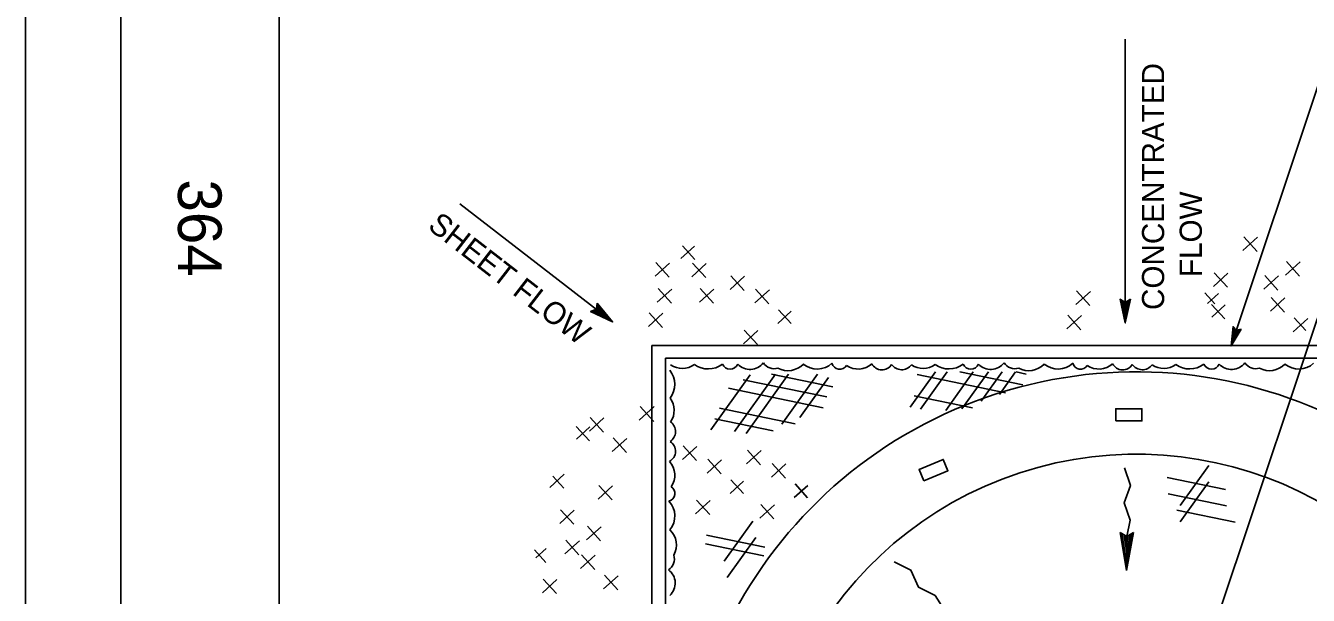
# Model space of a CAD drawing. Extents: x -894 to 866, y -472 to 714.
# Drawn here: x -894 to -489, y 7.3 to 187.2 of the extents above; entities that cross this region are included whole.
import ezdxf

# ---------------------------------------------------------------- set-up
doc = ezdxf.new("R2010")
doc.units = 0
for name, color, linetype in [('border_PLOTTING-ELEMENTS', 7, 'Continuous'), ('border_rw_22x34_Cut_Lines', 7, 'Continuous'), ('border_SHEET', 7, 'Continuous'), ('border_WITHIN-BORDER-anno', 7, 'Continuous'), ('df_FLOW-LINE', 7, 'Continuous'), ('temp_CONSTRUCTION', 7, 'Continuous'), ('temp_CONSTRUCTION-anno', 7, 'Continuous')]:
    doc.layers.add(name, color=color, linetype=linetype)

msp = doc.modelspace()

# ---------------------------------------------------------------- linework, layer by layer
at = {"layer": 'border_PLOTTING-ELEMENTS'}
for points in [[(-894.04, -472.44), (865.96, -472.44), (865.96, 713.56), (-894.04, 713.56)], [(-864.04, 670.56), (835.96, 670.56), (835.96, -429.44), (-864.04, -429.44)]]:
    msp.add_lwpolyline(points, close=True, dxfattribs=at)
at = {"layer": 'border_rw_22x34_Cut_Lines'}
msp.add_lwpolyline([(-864.04, 670.56), (835.96, 670.56), (835.96, -429.44), (-864.04, -429.44)], close=True, dxfattribs=at)
at = {"layer": 'border_SHEET'}
msp.add_line((-814.04, -404.44), (-814.04, 645.56), dxfattribs=at)
at = {"layer": 'df_FLOW-LINE'}
for p, q in [((-546.81, 93.3), (-546.81, 183)), ((-708.69, 93.66), (-756.91, 130.98)), ((-713.6, 99.58), (-713.6, 99.58)), ((-548.47, 100.8), (-548.47, 100.8)), ((-545.14, 100.8), (-545.14, 100.8)), ((-715.64, 96.94), (-715.64, 96.94)), ((-708.69, 93.66), (-708.69, 93.66)), ((-546.81, 93.3), (-546.81, 93.3)), ((-546.4, 15.07), (-548.42, 27.11)), ((-548.42, 27.11), (-546.31, 25.86)), ((-546.38, 17.95), (-547.86, 26.78)), ((-546.35, 20.8), (-547.29, 26.44)), ((-546.33, 23.72), (-546.72, 26.11)), ((-544.17, 27.07), (-546.4, 15.07)), ((-544.74, 26.75), (-546.38, 17.95)), ((-545.31, 26.42), (-546.35, 20.8)), ((-545.88, 26.1), (-546.33, 23.72)), ((-546.31, 25.86), (-544.17, 27.07))]:
    msp.add_line(p, q, dxfattribs=at)
for points in [[(-713.6, 99.58), (-708.69, 93.66), (-715.64, 96.94), (-715.16, 97.12), (-710.07, 94.72), (-713.66, 99.06), (-713.72, 98.55), (-711.42, 95.78), (-714.67, 97.31), (-714.19, 97.5), (-712.78, 96.83), (-713.78, 98.04), (-713.83, 97.64), (-715.64, 96.94), (-713.83, 97.64)], [(-545.14, 100.8), (-546.81, 93.3), (-548.47, 100.8), (-548.03, 100.53), (-546.81, 95.04), (-545.58, 100.53), (-546.02, 100.27), (-546.81, 96.75), (-547.59, 100.26), (-547.14, 100), (-546.81, 98.48), (-546.47, 100), (-546.81, 99.8), (-548.47, 100.8), (-546.81, 99.8)]]:
    msp.add_lwpolyline(points, close=True, dxfattribs=at)
for points in [[(-547.1, 47.51), (-545.17, 41.98), (-547.2, 36.5), (-545.27, 30.98), (-546.31, 25.86), (-546.4, 15.07)], [(-619.75, 17.83), (-614.51, 15.22), (-612.14, 9.87), (-606.9, 7.26), (-604.08, 2.87), (-596.62, -4.93)]]:
    msp.add_lwpolyline(points, dxfattribs=at)
at = {"layer": 'temp_CONSTRUCTION'}
for p, q in [((-687.19, 113.64), (-682.86, 117.59)), ((-686.63, 117.63), (-682.74, 113.38)), ((-509.65, 116.18), (-505.07, 120.37)), ((-509.39, 120.5), (-505.2, 115.92)), ((-695.31, 108.07), (-690.73, 112.25)), ((-695.05, 112.38), (-690.86, 107.8)), ((-683.7, 107.89), (-679.12, 112.08)), ((-683.44, 112.21), (-679.25, 107.63)), ((-496.2, 108.41), (-491.62, 112.59)), ((-495.94, 112.72), (-491.75, 108.14)), ((-671.61, 103.86), (-667.03, 108.05)), ((-671.35, 108.18), (-667.17, 103.6)), ((-518.98, 104.85), (-514.4, 109.03)), ((-518.72, 109.17), (-514.54, 104.58)), ((-503.05, 103.97), (-498.47, 108.16)), ((-502.79, 108.29), (-498.6, 103.71)), ((-694.58, 99.83), (-689.99, 104.02)), ((-694.31, 104.15), (-690.13, 99.57)), ((-681.28, 99.83), (-676.7, 104.02)), ((-681.02, 104.15), (-676.83, 99.57)), ((-663.79, 99.63), (-659.21, 103.81)), ((-663.53, 103.95), (-659.35, 99.36)), ((-562.43, 99.11), (-557.85, 103.29)), ((-562.17, 103.42), (-557.98, 98.84)), ((-521.71, 102.78), (-518.55, 99.32)), ((-520.9, 99.44), (-517.39, 102.65)), ((-500.71, 101.33), (-496.52, 96.75)), ((-656.28, 97.5), (-652.33, 93.17)), ((-519.57, 99.15), (-515.39, 94.57)), ((-519.5, 95.14), (-515.25, 99.02)), ((-500.97, 97.01), (-496.39, 101.2)), ((-697.4, 92.17), (-692.81, 96.36)), ((-697.13, 96.49), (-692.95, 91.91)), ((-656.54, 93.18), (-652.32, 97.04)), ((-565.25, 91.45), (-560.67, 95.63)), ((-564.99, 95.77), (-560.8, 91.18)), ((-493.77, 90.52), (-489.14, 94.75)), ((-493.46, 94.88), (-489.85, 90.94)), ((-667.42, 86.73), (-662.84, 90.92)), ((-667.16, 91.05), (-662.97, 86.47)), ((-657.24, 77.13), (-670.19, 59.07)), ((-653.13, 77.13), (-666.54, 58.43)), ((-658.52, 77.13), (-639.16, 73.16)), ((-643.99, 77.13), (-655.3, 61.35)), ((-606.74, 77.82), (-614.7, 66.72)), ((-612.51, 77), (-584.63, 71.28)), ((-603.06, 77.82), (-611.48, 66.07)), ((-594.81, 77.82), (-603.53, 65.64)), ((-599.08, 77.82), (-579.16, 73.73)), ((-590.02, 77.82), (-598.38, 66.16)), ((-585.66, 77.82), (-592.3, 68.56)), ((-581.46, 77.82), (-586.58, 70.67)), ((-581.3, 77.82), (-578.09, 77.16)), ((-665.24, 76.88), (-677.71, 59.5)), ((-667.45, 75.35), (-641.1, 69.94)), ((-640.54, 76.08), (-649.59, 63.46)), ((-672.13, 72.66), (-642.17, 66.52)), ((-613.43, 70.27), (-595.03, 66.5)), ((-700.28, 62.63), (-695.55, 66.94)), ((-700.01, 66.95), (-695.66, 62.18)), ((-674.99, 66.41), (-651.02, 61.49)), ((-716.05, 59.11), (-711.47, 63.3)), ((-715.79, 63.43), (-711.6, 58.85)), ((-676.44, 63.06), (-658.04, 59.28)), ((-720.17, 60.56), (-716.03, 56.03)), ((-720.14, 56.61), (-715.9, 60.48)), ((-708.8, 52.66), (-704.22, 56.85)), ((-708.54, 56.98), (-704.35, 52.4)), ((-686.68, 50.14), (-682.1, 54.33)), ((-686.42, 54.46), (-682.23, 49.88)), ((-666.39, 48.8), (-661.81, 52.99)), ((-666.13, 53.12), (-661.95, 48.54)), ((-678.86, 45.91), (-674.28, 50.1)), ((-678.6, 50.23), (-674.41, 45.65)), ((-658.57, 44.57), (-653.99, 48.76)), ((-658.31, 48.89), (-654.13, 44.3)), ((-728.54, 41.33), (-723.96, 45.52)), ((-727.62, 44.93), (-724.09, 41.07)), ((-520.43, 48.25), (-529.48, 35.63)), ((-713.31, 37.66), (-708.73, 41.85)), ((-713.05, 41.98), (-708.86, 37.4)), ((-671.61, 39.46), (-667.38, 43.32)), ((-671.34, 43.78), (-667.39, 39.45)), ((-651.32, 38.12), (-647.1, 41.98)), ((-651.06, 42.44), (-647.11, 38.11)), ((-533.6, 44.51), (-515.21, 40.73)), ((-520.43, 43.1), (-529.48, 30.48)), ((-682.48, 33.01), (-677.9, 37.2)), ((-682.22, 37.33), (-678.03, 32.75)), ((-533.26, 39.36), (-514.86, 35.58)), ((-725.39, 30), (-720.81, 34.19)), ((-725.13, 34.32), (-720.94, 29.74)), ((-662.2, 31.67), (-657.62, 35.86)), ((-661.94, 35.99), (-657.75, 31.41)), ((-530.51, 34.2), (-512.11, 30.43)), ((-716.93, 24.76), (-712.35, 28.95)), ((-716.67, 29.08), (-712.49, 24.5)), ((-664.46, 30.71), (-673.51, 18.09)), ((-723.78, 20.33), (-719.2, 24.52)), ((-723.52, 24.65), (-719.33, 20.07)), ((-679.01, 26.28), (-660.61, 22.51)), ((-663.43, 25.56), (-672.48, 12.94)), ((-733.41, 21.59), (-729.81, 17.65)), ((-732.94, 19.11), (-729.67, 22.1)), ((-679.36, 23.53), (-660.96, 19.76)), ((-718.79, 15.72), (-714.21, 19.91)), ((-718.53, 20.04), (-714.34, 15.46)), ((-730.87, 8.07), (-726.29, 12.25)), ((-730.61, 12.38), (-726.43, 7.8)), ((-711.54, 9.27), (-706.96, 13.46)), ((-711.28, 13.59), (-707.09, 9.01))]:
    msp.add_line(p, q, dxfattribs=at)
for points in [[(-696.27, 86.16), (-389.67, 86.16), (-389.67, -218.42), (-696.27, -218.42)], [(-691.99, 82.22), (-393.61, 82.22), (-393.61, -214.48), (-691.99, -214.48)], [(-549.85, 62.36), (-549.85, 66.21), (-541.57, 66.21), (-541.57, 62.36)], [(-610.45, 43.44), (-611.93, 46.99), (-604.3, 50.19), (-602.81, 46.64)]]:
    msp.add_lwpolyline(points, close=True, dxfattribs=at)
for centre, radius, start, end in [((-696.4, 73.92), 7.3, 323.3979, 37.9353), ((-686.75, 85.4), 6.46, 235.656, 306.6973), ((-543.3, -66.28), 144.13, 19.738, 11.782), ((-678.54, 86.08), 7.3, 233.3979, 307.9353), ((-671.61, 81.44), 2.68, 204.5196, 335.4804), ((-665.31, 83.82), 5.21, 222.1292, 323.705), ((-657.69, 82.9), 4.04, 212.3474, 287.3796), ((-653.31, 84.86), 6.63, 241.3634, 316.8458), ((-644.1, 85.55), 6.81, 229.9986, 313.3536), ((-637, 81.2), 2.5, 194.0578, 329.3233), ((-631.16, 85.1), 6.36, 234.5002, 312.8354), ((-623.67, 82.05), 3.55, 207.0211, 329.1913), ((-617.43, 82.36), 3.83, 213.6905, 323.3403), ((-610.72, 85.4), 6.46, 235.656, 306.6973), ((-602.51, 86.08), 7.3, 233.3979, 307.9353), ((-595.59, 81.44), 2.68, 204.5196, 335.4804), ((-589.28, 83.82), 5.21, 222.1292, 323.705), ((-581.67, 82.9), 4.04, 212.3474, 287.3796), ((-577.28, 84.86), 6.63, 241.3634, 316.8458), ((-568.07, 85.55), 6.81, 229.9986, 313.3536), ((-560.97, 81.2), 2.5, 194.0578, 329.3233), ((-555.13, 85.1), 6.36, 234.5002, 312.8354), ((-547.64, 82.05), 3.55, 207.0211, 329.1913), ((-541.41, 82.36), 3.83, 213.6905, 323.3403), ((-534.69, 85.4), 6.46, 235.656, 306.6973), ((-526.49, 86.08), 7.3, 233.3979, 307.9353), ((-519.56, 81.44), 2.68, 204.5196, 335.4804), ((-513.26, 83.82), 5.21, 222.1292, 323.705), ((-505.64, 82.9), 4.04, 212.3474, 287.3796), ((-501.26, 84.86), 6.63, 241.3634, 316.8458), ((-492.04, 85.55), 6.81, 229.9986, 313.3536), ((-695.72, 65.71), 6.46, 325.656, 36.6973), ((-692.67, 59), 3.83, 303.6905, 53.3403), ((-692.37, 52.76), 3.55, 297.0211, 59.1913), ((-695.42, 45.27), 6.36, 324.5002, 42.8354), ((-543.3, -66.28), 118.13, 20.4401, 11.3417), ((-691.52, 39.44), 2.5, 284.0578, 59.3233), ((-695.86, 32.34), 6.81, 319.9986, 43.3536), ((-695.18, 23.12), 6.63, 331.3634, 46.8458), ((-693.22, 18.74), 4.04, 302.3474, 17.3796), ((-694.14, 11.12), 5.21, 312.1292, 53.705)]:
    msp.add_arc(centre, radius, start, end, dxfattribs=at)
at = {"layer": 'temp_CONSTRUCTION-anno'}
for p, q in [((-513.39, 86.08), (-485.76, 168.77)), ((-531.23, -40.05), (-474.42, 129.98)), ((-512.75, 92.19), (-512.75, 92.19)), ((-510.22, 91.35), (-510.22, 91.35)), ((-513.39, 86.08), (-513.39, 86.08))]:
    msp.add_line(p, q, dxfattribs=at)
msp.add_lwpolyline([(-510.22, 91.35), (-513.39, 86.08), (-512.75, 92.19), (-512.48, 91.88), (-512.95, 87.4), (-510.62, 91.26), (-511.02, 91.17), (-512.51, 88.7), (-512.21, 91.56), (-511.94, 91.25), (-512.07, 90.01), (-511.43, 91.08), (-511.74, 91.01), (-512.75, 92.19), (-511.74, 91.01)], close=True, dxfattribs=at)

# ---------------------------------------------------------------- texts
at = {"layer": 'border_WITHIN-BORDER-anno'}
msp.add_text('364', height=13.78, rotation=270, dxfattribs=at).set_placement((-845.95, 138.66))
at = {"layer": 'temp_CONSTRUCTION-anno'}
for s, rotation, p in [('CONCENTRATED', 90, (-534.54, 97.41)), ('    FLOW', 90, (-522.64, 97.41)), ('SHEET FLOW', 322.2639, (-767.4, 123.27))]:
    msp.add_text(s, height=7, rotation=rotation, dxfattribs=at).set_placement(p)

doc.saveas('drawing.dxf')
